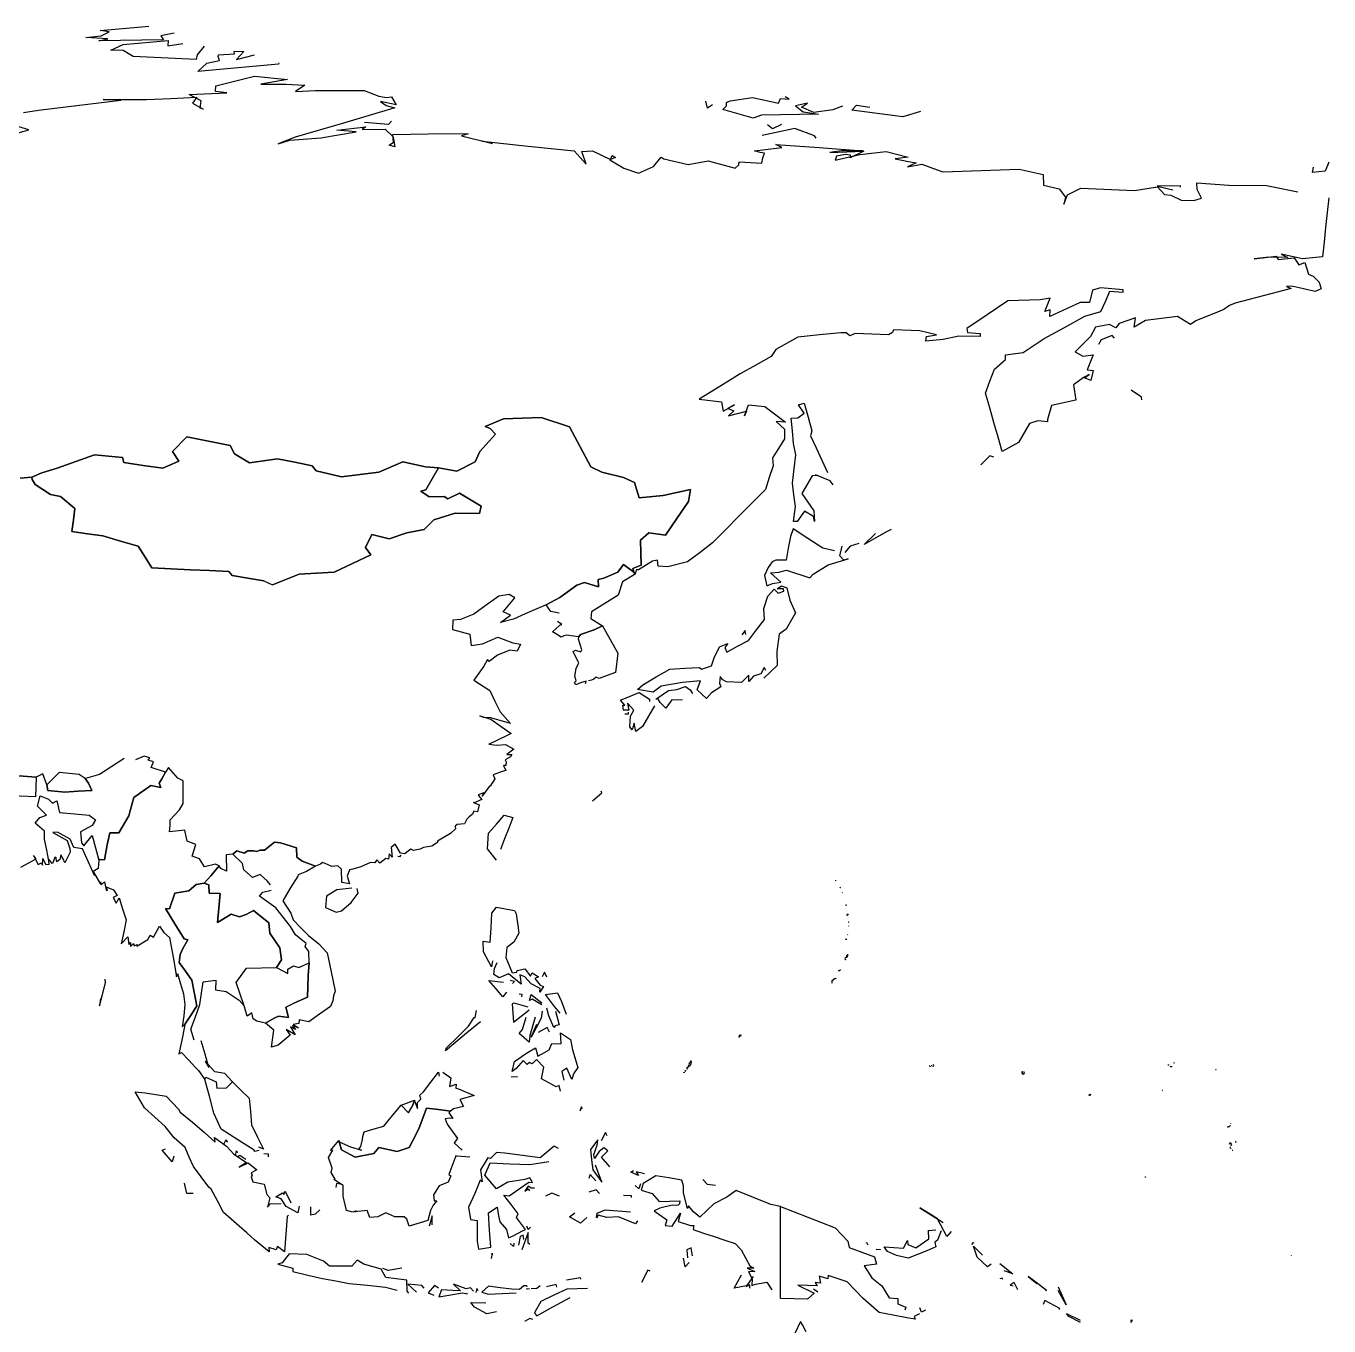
# Model space of a CAD drawing. Extents: x -180 to 180, y -90 to 84.
# Drawn here: x 87.4 to 179.9, y -11.1 to 81.2 of the extents above; entities that cross this region are included whole.
import ezdxf

# ---------------------------------------------------------------- set-up
doc = ezdxf.new("R2010")
doc.units = 0
doc.layers.add('Egypt', color=7, linetype='CONTINUOUS')

msp = doc.modelspace()

# ---------------------------------------------------------------- linework, layer by layer
at = {"layer": 'Egypt', "color": 7}
for points in [[(97.966667, 80.699997), (97.01667, 80.51667), (97.199997, 80.233337), (92.616669, 80.150002), (93.250008, 80.300003), (91.683327, 80.383339), (92.78334, 80.51667), (93.333344, 80.800003), (92.699997, 80.883339), (96.150002, 81.199997)], [(100.083298, 79.76667), (99.600014, 79.166672), (99.51667, 78.833344), (95.050003, 79.03334), (94.333344, 79.466667), (93.449997, 79.500008), (94.333344, 79.883339), (97.53334, 80.166672), (97.51667, 79.800003), (98.583344, 79.966667)], [(105.400002, 78.583344), (105.366699, 78.500008), (99.650002, 77.966667), (100.266701, 78.566673), (101.166702, 78.750008), (101.083298, 79.03334), (101.116699, 79.166672), (102.25, 79.233337), (102.216698, 79.416672), (102.900002, 79.383339), (102.383301, 78.816673), (103.650002, 79.166672)], [(87.250008, 75.066673), (88.316673, 75.233337), (91.241669, 75.591667), (94.166672, 75.949997), (92.916672, 75.983337), (96.000008, 75.983337), (97.716667, 76.050003), (99.566673, 76.150002), (99.26667, 75.716667), (100.016701, 75.300003), (99.800003, 75.366669), (99.883339, 75.900002), (99.03334, 76.350014), (101.699997, 76.449997), (100.883301, 76.550003), (100.916702, 76.966667), (103.650002, 77.633339), (106, 77.416672), (104.116699, 77.083344), (105.883301, 77.083344), (107.233299, 77.000008), (106.583298, 76.550003), (108, 76.633339), (111.449997, 76.616669), (112.5, 76.233337), (113.033302, 76.116669), (113.400002, 76.183327), (113.716698, 75.600014), (112.599998, 75.833344), (113.016701, 75.550003), (113.633301, 75.383339), (109.983299, 74.300003), (106.550003, 73.316673), (105.349998, 72.833344), (106.166702, 73.100014), (108.383301, 73.26667), (110.883301, 73.683327), (109.516701, 73.816673), (111.566704, 74.03334), (111.300003, 73.866669), (112.933296, 73.883339), (113.5, 73.333344), (113.616699, 72.616669), (113.216698, 72.733337), (113.533302, 72.966667), (113.483299, 73.500008), (117.25, 73.583344), (118.833298, 73.550003), (118.349998, 73.416672), (120.550003, 72.866669), (119.816704, 73.01667), (123.091698, 72.683327), (126.366699, 72.350014), (127.216698, 71.400002), (126.900002, 72.28334), (127.666702, 72.350014), (128.949997, 71.733337), (129.066696, 72.01667), (129.300003, 71.866669), (128.899994, 71.699997), (129.883301, 71.100014), (130.916702, 70.75), (132, 71.233337), (132.533295, 71.883339), (132.716705, 71.76667), (134.449997, 71.366669), (135.866699, 71.633339), (137.800003, 71.116669), (138.050003, 71.350014), (138.066696, 71.566673), (139.683304, 71.466667), (139.75, 71.850014), (139.866699, 72.166672), (139.566696, 72.233337), (139.166702, 72.333344), (141.100006, 72.583344), (140.666702, 72.800003), (143.758301, 72.574997), (146.850006, 72.350014), (145.350006, 72.333344), (144.516693, 72.216667), (146.933304, 72.316673), (145.949997, 71.850014), (145.983307, 72.03334), (145.616699, 72.083344), (144.983307, 71.966667), (144.883301, 71.666672), (146.633301, 72.083344), (148.5, 72.300003), (150.066696, 71.883339), (149.149994, 71.76667), (150.100006, 71.583344), (150.649994, 71.5), (150.016693, 71.216667), (151.033295, 71.400002), (152.133301, 70.983337), (152.533295, 70.850014), (155.25, 70.949997), (157.966705, 71.050003), (159.666702, 70.666672), (159.683304, 69.900002), (160.800003, 69.650002), (161.25, 69.050003), (161.133301, 68.550003), (161.383301, 69.216667), (162.333298, 69.699997), (166.133301, 69.51667), (167.783295, 69.78334), (168.283295, 69.233337), (168.733307, 69.199997), (169.449997, 68.833344), (170.350006, 68.816673), (170.899994, 68.983337), (170.583298, 69.600014), (170.566696, 70.066673), (172.833298, 69.900002), (175.516693, 69.883339), (177.733307, 69.441673)], [(136.183304, 75.616669), (135.816696, 75.366669), (135.699997, 75.866669)], [(145.399994, 75.51667), (144.733307, 75.250008), (143.366699, 75.066673), (142.5, 75.449997), (142.933304, 75.716667), (142.066696, 75.53334), (142.616699, 75.100014), (143.699997, 74.933327), (142.350006, 74.916672), (139.649994, 74.883339), (139.066696, 74.650002), (136.916702, 75.26667), (137.183304, 75.53334), (137.183304, 75.78334), (137.433304, 75.883339), (139.016693, 76.116669), (140.866699, 75.733337), (141, 76.050003), (141.616699, 76.000008), (141.350006, 76.183327)], [(150.949997, 75.133339), (149.699997, 74.76667), (146.083298, 75.216667), (146.416702, 75.583344), (147.350006, 75.433327)], [(85.883339, 73.333344), (87.633339, 73.833344), (86.933327, 74.03334)], [(113.400002, 74.449997), (113.166702, 74.216667), (111.483299, 74.350014)], [(141.083298, 74.216667), (140.449997, 73.900002), (140.083298, 74.183327)], [(143.550003, 73.233337), (143.433304, 73.400002), (142.033295, 73.916672), (139.699997, 73.433327)], [(179.933304, 71.53334), (179.683304, 70.900002), (178.783295, 70.800003), (178.850006, 71.183327)], [(169.416702, 69.76667), (169.399994, 69.866669), (167.75, 69.833344), (168.866699, 69.566673)], [(179.949997, 69), (179.833298, 67.95417), (179.716705, 66.908333), (179.600006, 65.862503), (179.483307, 64.816673), (178.083298, 64.683327), (176.566696, 65), (177.033295, 64.76667), (175.716705, 64.78334), (174.649994, 64.666672), (176.199997, 64.866669), (176.333298, 64.616669), (177.483307, 64.75), (177.816696, 64.25), (178.233307, 64.416672), (178.5, 63.58334), (178.833298, 63.433338), (179.25, 63.01667), (179.399994, 62.53334), (178.966705, 62.349998), (177.316696, 62.733341), (176.933304, 62.700001), (177.266693, 62.566669), (175.274994, 62.041672), (173.283295, 61.51667), (172.899994, 61.366669), (172.483307, 61.08334), (172.199997, 60.966671), (170.5, 60.26667), (170.116699, 60.01667), (169.199997, 60.58334), (166.933304, 60.28334), (166.116699, 59.816669), (166.216705, 60.483341), (165.066696, 60.08334), (164.816696, 59.78334), (164.366699, 60.01667), (163.366699, 59.816669), (163.016693, 59.16666), (161.933304, 58.066669), (162.483307, 57.76667), (163.199997, 57.849998), (162.783295, 56.78334), (163.216705, 56.733341), (163.050003, 56.03334), (162.600006, 56.233341), (162.933304, 56.450001), (162.566696, 56.26667), (161.816696, 55.716671), (161.983307, 54.650002), (160.25, 54.25), (159.966705, 53.26667), (159.966705, 53.099998), (159.283295, 53.16666), (158.683304, 52.983341), (157.916702, 51.633339), (156.75, 50.983341), (156.454193, 52.02084), (156.158295, 53.058331), (155.862503, 54.09584), (155.566696, 55.133339), (155.883301, 55.991669), (156.199997, 56.849998), (156.983307, 57.53334), (156.983307, 57.849998), (158.233307, 58.03334), (159.733307, 59.01667), (161.175003, 59.808331), (162.616699, 60.599998), (163.75, 60.933338), (164.074997, 61.650002), (164.399994, 62.366669), (165.333298, 62.316669), (165.350006, 62.483341), (163.733307, 62.616669), (163.166702, 62.450001), (162.949997, 61.58334), (162.283295, 61.58334), (160.133301, 60.58334), (160.166702, 61.049999), (159.783295, 60.933338), (160.149994, 61.883339), (159.449997, 61.76667), (157.149994, 61.700001), (155.691696, 60.70834), (154.233307, 59.716671), (154.283295, 59.450001), (155.183304, 59.366669), (155.183304, 59.16666), (153.666702, 59.183338), (152.550003, 58.950001), (151.316696, 58.83334), (151.366699, 59.150002), (152.083298, 59.28334), (150.899994, 59.566669), (149.033295, 59.633339), (148.966705, 59.450001), (148.683304, 59.26667), (146.316696, 59.383339), (145.933304, 59.216671), (145.666702, 59.41666), (145.283295, 59.41666), (143.766693, 59.26667), (142.25, 59.116669), (140.683304, 58.233341), (140.350006, 57.75), (139.25, 57.125), (138.149994, 56.5), (136.691696, 55.599998), (135.233307, 54.700001), (136.816696, 54.51667), (136.949997, 53.849998), (137.733307, 54.316669), (137.300003, 54.049999), (137.699997, 53.883339), (137.316696, 53.53334), (138.583298, 53.866669), (138.449997, 53.51667), (138.733307, 54.316669), (139.899994, 54.183331), (141.366699, 53.08334), (140.699997, 53.116669), (141.283295, 52.58334), (141.283295, 51.883339), (140.858307, 51.20834), (140.433304, 50.53334), (140.483307, 49.983341), (140.208298, 49.14167), (139.933304, 48.299999), (138.995804, 47.354172), (138.058304, 46.40834), (137.120804, 45.462502), (136.183304, 44.51667), (135.300003, 43.83334), (134.416702, 43.150002), (133, 42.799999), (132.316696, 42.849998), (132.283295, 43.28334), (131.916702, 43.200001), (130.933304, 42.599998), (130.766693, 42.599998), (130.699997, 42.28334), (130.600006, 42.41666), (130.533295, 42.683331), (131.116699, 42.91666), (131.091705, 43.808331), (131.066696, 44.700001), (131.666702, 45.216671), (132.833298, 45.049999), (133.658295, 46.241669), (134.483307, 47.433331), (134.616699, 48.299999), (132.666702, 47.866669), (130.983307, 47.700001), (130.633301, 48.799999), (129.850006, 49.150002), (128.333298, 49.53334), (127.533302, 49.91666), (127.158302, 50.620831), (126.783302, 51.325001), (126.408302, 52.029171), (126.033302, 52.733341), (124.016701, 53.400002), (122.675003, 53.35833), (121.333298, 53.316669), (120.033302, 52.76667), (120.383301, 52.616669), (120.766701, 52.233341), (119.666702, 51), (119.333298, 50.26667), (118.033302, 49.599998), (116.716698, 49.83334), (115.800003, 49.900002), (114.183296, 50.25), (112.483299, 49.53334), (111.166702, 49.35833), (109.849998, 49.183331), (108.033302, 49.616669), (107.75, 49.983341), (106.516701, 50.224998), (105.283302, 50.466671), (103.316704, 50.200001), (102.233299, 50.83334), (101.933296, 51.41666), (100.400002, 51.724998), (98.866669, 52.03334), (97.833344, 51), (98.28334, 50.299999), (97.150002, 49.799999), (95.76667, 50.008339), (94.383339, 50.216671), (94.28334, 50.566669), (92.300003, 50.75), (90.974998, 50.275002), (89.650002, 49.799999), (88.566673, 49.483341), (87.850014, 49.16666), (87.03334, 49.099998)], [(164.716705, 59.03334), (164.566696, 59.233341), (163.766693, 58.91666), (163.583298, 58.58334)], [(166.666702, 54.66666), (166.649994, 54.849998), (165.916702, 55.349998)], [(144.75, 48.633339), (144.533295, 48.91666), (143.5, 49.33334), (143.666702, 49.299999), (143.266693, 49.26667), (142.533295, 48), (143.366699, 46.78334), (143.433304, 46.01667), (143.350006, 46.383339), (142.716705, 46.75), (142.199997, 46.03334), (141.933304, 46.03334), (142.066696, 47.08334), (141.958298, 47.916672), (141.850006, 48.75), (141.975006, 49.758339), (142.100006, 50.76667), (141.933304, 51.566669), (141.850006, 52.466671), (141.766693, 53.366669), (142.25, 53.383339), (142.683304, 53.716671), (142.283295, 54.299999), (142.699997, 54.41666), (142.966705, 53.433331), (143.233307, 52.450001), (143.149994, 52.116669), (143.550003, 51.245831), (143.949997, 50.375), (144.350006, 49.504169)], [(87.03334, 49.099998), (87.850014, 49.16666), (87.866669, 49.01667), (88.083344, 48.650002), (89.166672, 47.933331), (89.883339, 47.799999), (90.900002, 46.950001), (90.800003, 46.133339), (90.699997, 45.316669), (91.800003, 45.15834), (92.900002, 45), (94.150002, 44.633339), (95.400002, 44.26667), (95.89167, 43.5), (96.383339, 42.733341), (97.745827, 42.666672), (99.108337, 42.599998), (100.470802, 42.53334), (101.833298, 42.466671), (102.066704, 42.200001), (103.191704, 42.008339), (104.316704, 41.816669), (104.933296, 41.53334), (105.883301, 41.90834), (106.833298, 42.28334), (108.074997, 42.35833), (109.316704, 42.433331), (110.616699, 43.049999), (111.916702, 43.66666), (111.550003, 44.183331), (112, 45.099998), (113.233299, 44.78334), (114.466698, 45.216671), (115.699997, 45.450001), (116.400002, 46.133339), (117.900002, 46.616669), (119.633301, 46.58334), (119.766701, 47.116669), (118.216698, 48.03334), (117.383301, 47.633339), (117.133301, 47.799999), (116.066704, 47.78334), (115.483299, 48.183331), (115.833298, 48.26667), (116.275002, 49.049999), (116.716698, 49.83334), (118.033302, 49.599998), (119.333298, 50.26667), (119.666702, 51), (120.766701, 52.233341), (120.383301, 52.616669), (120.033302, 52.76667), (121.333298, 53.316669), (122.675003, 53.35833), (124.016701, 53.400002), (126.033302, 52.733341), (126.408302, 52.029171), (126.783302, 51.325001), (127.158302, 50.620831), (127.533302, 49.91666), (128.333298, 49.53334), (129.850006, 49.150002), (130.633301, 48.799999), (130.983307, 47.700001), (132.666702, 47.866669), (134.616699, 48.299999), (134.483307, 47.433331), (133.658295, 46.241669), (132.833298, 45.049999), (131.666702, 45.216671), (131.066696, 44.700001), (131.091705, 43.808331), (131.116699, 42.91666), (130.533295, 42.683331), (130.600006, 42.41666), (129.850006, 42.966671), (129.449997, 42.433331), (128.466705, 42), (128.066696, 41.91666), (128.083298, 41.383339), (127.083298, 41.683331), (126.550003, 41.5), (125.333298, 40.633339), (124.366699, 40.099998), (123.699997, 39.83334), (122.875, 39.466671), (122.050003, 39.099998), (121.116699, 38.849998), (121.849998, 39.383339), (121.316704, 39.599998), (122.150002, 40.599998), (121.75, 40.849998), (121, 40.73333), (120.116699, 40.091671), (119.233299, 39.450001), (118.300003, 39.066669), (117.733299, 39.01667), (117.716698, 38.349998), (118.949997, 38.03334), (119.050003, 37.216671), (119.849998, 37.33334), (120.933296, 37.816669), (122, 37.41666), (122.550003, 37.316669), (122.316704, 36.816669), (121.783302, 36.883339), (120.916702, 36.53334), (120.316704, 36.08334), (120.216698, 36.216671), (119.949997, 35.75), (119.233299, 34.76667), (120.366699, 34.03334), (120.733299, 33.26667), (121.099998, 32.5), (121.833298, 31.683331), (120.433296, 32.08334), (119.916702, 32.116669), (119.650002, 32.216671), (120.449997, 31.983339), (121.166702, 31.475), (121.883301, 30.966669), (120.683296, 30.383329), (120.300003, 30.216669), (120.833298, 30.133329), (121.483299, 30.183331), (122.066704, 29.85), (121.566704, 29.483339), (121.933296, 29.483339), (121.833298, 29.316669), (121.466698, 29.1), (121.533302, 28.950001), (121.5, 28.700001), (121.333298, 28.700001), (121.516701, 28.33333), (121.25, 28.283331), (120.599998, 28.033331), (120.733299, 27.75), (120.383301, 27.233339), (120.349998, 27.233339), (119.833298, 26.533331), (119.933296, 26.75), (119.550003, 26.616671), (119.633301, 26.466669), (119.800003, 26.283331), (119.266701, 26.049999), (119.199997, 26.08333), (119.616699, 25.9), (119.5, 25.41667), (119.233299, 25.466669), (119.150002, 25.233339), (118.883301, 25.033331), (118.733299, 24.9), (118.583298, 24.566669), (118.050003, 24.5), (117.900002, 24.383329), (117.933296, 24.200001), (117.583298, 23.883329), (116.650002, 23.33333), (116.666702, 23.233339), (116.25, 22.966669), (115.666702, 22.883329), (115.566704, 22.83333), (115.416702, 22.75), (114.949997, 22.66667), (114.75, 22.75), (114.466698, 22.549999), (114.333298, 22.433331), (114.016701, 22.466669), (113.650002, 23.116671), (113.366699, 22.883329), (113.433296, 22.183331), (113.233299, 22.41667), (113.183296, 22.049999), (112.983299, 22.1), (112.566704, 21.76667), (112.349998, 22), (112.199997, 21.799999), (111.900002, 21.816669), (111.216698, 21.51667), (110.633301, 21.35), (110.416702, 21.299999), (110.25, 20.83333), (110.400002, 20.299999), (109.866699, 20.4), (109.833298, 21.35), (109.583298, 21.58333), (109.150002, 21.533331), (108.833298, 21.66667), (108.483299, 21.816669), (108.349998, 21.683331), (107.983299, 21.549999), (107.050003, 21.9), (106.666702, 22.200001), (106.650002, 22.85), (105.5, 23.200001), (105.083298, 23.25), (104.366699, 22.683331), (104.033302, 22.683331), (103.833298, 22.6), (103.583298, 22.65), (103.183296, 22.633329), (102.933296, 22.48333), (102.416702, 22.633329), (102.133301, 22.4), (101.650002, 22.366671), (101.666702, 21.200001), (101.266701, 21.383329), (101.150002, 21.566669), (100.883301, 21.683331), (100.116699, 21.5), (99.750008, 22.066669), (99.233337, 22.26667), (99.500008, 23.08333), (98.883339, 23.33333), (98.750008, 24), (98.716667, 24.116671), (97.616669, 24), (97.666672, 24.433331), (97.683342, 24.83333), (98.333344, 25.549999), (98.600014, 26), (98.600014, 26.799999), (98.600014, 27.6), (98.216667, 27.799999), (97.566673, 28.549999), (97.350014, 28.216669), (96.333344, 28.549999), (96.483337, 28.966669), (96.116669, 29.08333), (96.233337, 29.25), (95.833344, 29.366671), (95.216667, 29.1)], [(104.316704, 41.816669), (103.191704, 42.008339), (102.066704, 42.200001), (101.833298, 42.466671), (100.470802, 42.53334), (99.108337, 42.599998), (97.745827, 42.666672), (96.383339, 42.733341), (95.89167, 43.5), (95.400002, 44.26667), (94.150002, 44.633339), (92.900002, 45), (91.800003, 45.15834), (90.699997, 45.316669), (90.800003, 46.133339), (90.900002, 46.950001), (89.883339, 47.799999), (89.166672, 47.933331), (88.083344, 48.650002), (87.866669, 49.01667), (87.850014, 49.16666), (88.566673, 49.483341), (89.650002, 49.799999), (90.974998, 50.275002), (92.300003, 50.75), (94.28334, 50.566669), (94.383339, 50.216671), (95.76667, 50.008339), (97.150002, 49.799999), (98.28334, 50.299999), (97.833344, 51), (98.866669, 52.03334), (100.400002, 51.724998), (101.933296, 51.41666), (102.233299, 50.83334), (103.316704, 50.200001), (105.283302, 50.466671), (106.516701, 50.224998), (107.75, 49.983341), (108.033302, 49.616669), (109.849998, 49.183331), (111.166702, 49.35833), (112.483299, 49.53334), (114.183296, 50.25), (115.800003, 49.900002), (116.716698, 49.83334), (116.275002, 49.049999), (115.833298, 48.26667), (115.483299, 48.183331), (116.066704, 47.78334), (117.133301, 47.799999), (117.383301, 47.633339), (118.216698, 48.03334), (119.766701, 47.116669), (119.633301, 46.58334), (117.900002, 46.616669), (116.400002, 46.133339), (115.699997, 45.450001), (114.466698, 45.216671), (113.233299, 44.78334), (112, 45.099998), (111.550003, 44.183331), (111.916702, 43.66666), (110.616699, 43.049999), (109.316704, 42.433331), (108.074997, 42.35833), (106.833298, 42.28334), (105.883301, 41.90834), (104.933296, 41.53334)], [(156.166702, 50.599998), (155.883301, 50.683331), (155.233307, 50.049999)], [(144.833298, 43.950001), (144.016693, 44.133339), (142.958298, 44.816669), (141.899994, 45.5), (141.716705, 44.966671), (141.558304, 44.125), (141.399994, 43.28334), (140.666702, 43.26667), (140.416702, 43.150002), (140.133301, 42.75), (139.883301, 42.183331), (140.033295, 41.450001), (140.433304, 41.633339), (141.033295, 41.716671), (140.300003, 42.383339), (140.883301, 42.433331), (141.433304, 42.566669), (143.100006, 42.03334), (143.333298, 42.28334), (144.383301, 42.950001), (145.816696, 43.366669), (145.5, 43.26667), (145.216705, 43.58334), (145.383301, 44.26667)], [(148.866699, 45.466671), (148.583298, 45.316669), (147.766693, 44.85833), (146.949997, 44.400002), (147.75, 45.183331)], [(146.566696, 44.450001), (145.966705, 44.28334), (145.583298, 43.816669)], [(125.283302, 39.51667), (124.699997, 39.633339), (124.366699, 40.099998), (125.333298, 40.633339), (126.550003, 41.5), (127.083298, 41.683331), (128.083298, 41.383339), (128.066696, 41.91666), (128.466705, 42), (129.449997, 42.433331), (129.850006, 42.966671), (130.600006, 42.41666), (130.699997, 42.28334), (129.783295, 41.75), (129.483307, 40.78334), (128.533295, 40.191669), (127.583298, 39.599998), (127.533302, 39.133339), (128.366699, 38.616669), (127.783302, 38.33334), (126.800003, 38), (126.699997, 37.83334), (125.800003, 37.950001), (125.633301, 37.91666), (125.433296, 37.816669), (125.099998, 38.03334), (124.816704, 38.183331), (125.333298, 38.66666), (125.483299, 38.716671), (125.183296, 38.933331)], [(139.966705, 35.433331), (139.850006, 35.650002), (139.616699, 35.216671), (139.083298, 35.049999), (138.766693, 34.66666), (138.75, 35.116669), (138.233307, 34.58334), (137.183304, 34.650002), (136.916702, 34.78334), (136.716705, 35.01667), (136.666702, 34.549999), (136.766693, 34.28334), (136.100006, 33.866669), (135.766693, 33.450001), (135.100006, 34.066669), (135.333298, 34.716671), (134.050003, 34.58334), (132.533295, 34.33334), (131.966705, 33.91666), (130.866699, 34.099998), (131.233307, 34.433331), (132.191696, 34.991669), (133.149994, 35.549999), (134.208298, 35.599998), (135.266693, 35.650002), (135.399994, 35.549999), (136.100006, 35.78334), (136.300003, 36.33334), (136.683304, 37.133339), (137.266693, 37.349998), (137.050003, 37.08334), (137.199997, 36.75), (137.966705, 37.166672), (138.733307, 37.58334), (139.308304, 38.325001), (139.883301, 39.066669), (139.833298, 39.849998), (140.100006, 40.73333), (140.566696, 41.216671), (140.850006, 40.933331), (141.25, 41.08334), (141.233307, 41.23333), (140.783295, 41.23333), (141.083298, 41.466671), (141.449997, 41.316669), (141.683304, 40.433331), (142.066696, 39.549999), (141.416702, 38.383339), (140.916702, 38.03334), (140.75, 36.78334), (140.783295, 35.799999), (139.833298, 34.900002)], [(127.166702, 34.51667), (127.199997, 34.683331), (126.800003, 34.566669), (126.483299, 34.433331), (126.383301, 34.599998), (126.5, 34.716671), (126.483299, 34.816669), (126.400002, 35.03334), (126.5, 35.58334), (126.650002, 35.900002), (126.683296, 36), (126.349998, 36.616669), (126.283302, 36.799999), (126.449997, 36.900002), (126.833298, 36.76667), (126.900002, 36.91666), (126.666702, 37.66666), (126.699997, 37.83334), (126.800003, 38), (127.783302, 38.33334), (128.366699, 38.616669), (128.916702, 37.650002), (129.466705, 36.683331), (129.283295, 35.299999), (128.699997, 35.099998), (128.133301, 34.883339), (127.916702, 34.966671), (127.75, 34.83334), (127.583298, 34.75), (127.383301, 34.700001)], [(138.548004, 37.99305), (138.511093, 38.281109), (138.273895, 37.988331)], [(134.050003, 33.349998), (133.283295, 33.366669), (132.866699, 32.76667), (132.466705, 33.16666), (132.300003, 33.450001), (132.149994, 33.41666), (133.050003, 34.01667), (133.649994, 34.099998), (134.266693, 34.316669), (134.600006, 34.066669), (134.75, 33.816669)], [(132.066696, 32.933331), (131.633301, 32.200001), (131.199997, 31.466669), (130.733307, 31.116671), (130.616699, 31.700001), (130.483307, 31.233339), (130.300003, 31.450001), (130.366699, 32.200001), (130.600006, 32.633339), (130.149994, 33.116669), (130.233307, 32.616669), (129.850006, 32.616669), (129.816696, 32.98333), (129.949997, 32.98333), (129.649994, 33.349998), (130.983307, 33.883339), (131.449997, 33.58334), (131.699997, 33.41666), (131.699997, 33.25)], [(130.199997, 32.48333), (130.199997, 32.33334), (129.966705, 32.349998)], [(84.650002, 27.299999), (83.400002, 27.483339), (82.449997, 27.66667), (81.316673, 28.216669), (80.183327, 28.76667), (80.26667, 29.383329), (81.03334, 30.200001), (81.083344, 30.116671), (81.616669, 30.450001), (82.333344, 30.033331), (83.449997, 29.16667), (83.883339, 29.299999), (84.150002, 28.983339), (85.000008, 28.633329), (85.100014, 28.433331), (86.066673, 28.066669), (86.933327, 27.966669), (88.150002, 27.866671), (88.116669, 26.483339), (87.000008, 26.533331), (85.733337, 26.66667), (85.03334, 26.85)], [(94.400002, 29.200001), (93.533333, 28.633329), (92.666672, 28.066669), (91.666672, 27.76667), (91.650002, 27.76667), (91.216667, 28.066669), (89.800003, 28.200001), (88.916672, 27.316669), (88.633339, 28.116671), (88.150002, 27.866671), (86.933327, 27.966669)], [(94.400002, 29.200001), (93.533333, 28.633329), (92.666672, 28.066669), (91.666672, 27.76667), (91.650002, 27.76667), (91.866669, 27.450001), (92.116669, 26.933331), (91.150002, 26.875), (90.183327, 26.816669), (88.983337, 26.91667), (88.916672, 27.316669), (88.633339, 28.116671), (88.150002, 27.866671), (88.116669, 26.483339), (87.000008, 26.533331)], [(87.066673, 21.48333), (88.166672, 22.08333), (87.966667, 22.299999), (88.300003, 21.66667), (88.53334, 21.783331), (88.600014, 21.616671), (88.633339, 22.1), (88.833344, 21.683331), (89.083344, 21.66667), (89.066673, 21.933331), (88.90834, 22.700001), (88.750008, 23.466669), (88.750008, 24.033331), (88.100014, 24.6), (88.416672, 25), (88.883339, 25.183331), (88.250008, 25.816669), (88.433327, 26.549999), (89.03334, 26.299999), (89.316673, 26.01667), (89.616669, 26.183331), (89.816673, 25.366671), (90.875, 25.275), (91.933327, 25.183331), (92.383339, 24.85), (92.133339, 24.433331), (91.316673, 24), (91.383339, 23.200001), (91.550003, 23), (92.133339, 23.733339), (92.366669, 22.85833), (92.600014, 21.98333), (92.650002, 22.01667), (93.000008, 22), (93.199997, 23.066669), (93.383339, 23.91667), (94.03334, 23.91667), (94.733337, 25.133329), (94.850014, 25.566669), (95.100014, 26.41667), (96.300003, 27.283331), (97.01667, 27.133329), (96.900002, 27.450001), (97.083344, 27.75), (97.350014, 28.216669), (96.333344, 28.549999), (96.483337, 28.966669), (96.116669, 29.08333), (96.233337, 29.25), (95.833344, 29.366671), (95.216667, 29.1)], [(91.216667, 28.066669), (89.800003, 28.200001), (88.916672, 27.316669), (88.983337, 26.91667), (90.183327, 26.816669), (91.150002, 26.875), (92.116669, 26.933331), (91.866669, 27.450001), (91.650002, 27.76667)], [(98.716667, 24.116671), (97.616669, 24), (97.666672, 24.433331), (97.683342, 24.83333), (98.333344, 25.549999), (98.600014, 26), (98.600014, 26.799999), (98.600014, 27.6), (98.216667, 27.799999), (97.566673, 28.549999), (97.350014, 28.216669), (97.083344, 27.75), (96.900002, 27.450001), (97.01667, 27.133329), (96.300003, 27.283331), (95.100014, 26.41667), (94.850014, 25.566669), (94.733337, 25.133329), (94.03334, 23.91667), (93.383339, 23.91667), (93.199997, 23.066669), (93.000008, 22), (92.650002, 22.01667), (92.600014, 21.98333), (92.550003, 21.383329), (92.199997, 21.183331), (92.716667, 20.283331), (92.733337, 20.433331), (92.76667, 20.216669), (93.01667, 20.450001), (93.133339, 19.85), (93.216667, 19.83333), (93.133339, 20.08333), (93.650002, 19.866659), (93.916672, 19.466669), (93.616669, 19.33333), (93.833344, 18.933331), (94.050003, 19.299999), (94.300003, 18.51667), (94.550003, 17.73333), (94.375008, 16.883329), (94.199997, 16.033331), (94.666672, 16.533331), (94.733337, 16), (94.850014, 16.133329), (94.850014, 15.85), (95.066673, 16.049999), (95.116669, 15.9), (95.333344, 15.98333), (95.316673, 15.86667), (96.083344, 16.35), (96.250008, 16.65), (96.500008, 16.5), (96.916672, 17.299999), (97.233337, 16.83333), (97.633339, 16.48333), (97.875, 15.08333), (98.116669, 13.68333), (98.183342, 13.93333), (98.400002, 13.20833), (98.616669, 12.48333), (98.716667, 11.73333), (98.633339, 10.91667), (98.51667, 10.15), (98.750008, 10.35), (99.15834, 10.99167), (99.566673, 11.63333), (99.383339, 12.6), (99.216667, 13.46667), (98.76667, 14.09167), (98.316673, 14.71667), (98.383339, 15.28333), (98.566673, 15.71667), (98.916672, 16.316669), (98.666672, 16.383329), (98.008339, 17.466669), (97.350014, 18.549999), (97.616669, 18.533331), (98.000008, 19.633329), (99.000008, 19.799999), (99.51667, 20.25), (100.083298, 20.35), (100.550003, 20.866671), (101.150002, 21.566669), (100.883301, 21.683331), (100.116699, 21.5), (99.750008, 22.066669), (99.233337, 22.26667), (99.500008, 23.08333), (98.883339, 23.33333), (98.750008, 24)], [(127.666702, 26.200001), (128.333298, 26.76667), (128.283295, 26.866671)], [(89.600014, 22.1), (89.483337, 22.183331), (89.366669, 21.83333), (89.300003, 21.75), (89.083344, 22.01667), (89.066673, 21.933331), (88.90834, 22.700001), (88.750008, 23.466669), (88.750008, 24.033331), (88.100014, 24.6), (88.416672, 25), (88.883339, 25.183331), (88.250008, 25.816669), (88.433327, 26.549999), (89.03334, 26.299999), (89.316673, 26.01667), (89.616669, 26.183331), (89.816673, 25.366671), (90.875, 25.275), (91.933327, 25.183331), (92.383339, 24.85), (92.133339, 24.433331), (91.316673, 24), (91.383339, 23.200001), (91.550003, 23), (92.133339, 23.733339), (92.366669, 22.85833), (92.600014, 21.98333), (92.550003, 21.383329), (92.199997, 21.183331), (92.300003, 20.883329), (91.875008, 21.83333), (91.449997, 22.783331), (90.833344, 22.883329), (90.566673, 23.466669), (89.683327, 23.966669), (89.350014, 23.950001), (90.350014, 23.383329), (90.550003, 22.816669), (90.566673, 22.549999), (90.199997, 21.799999), (90.083344, 22.066669), (89.916672, 22.366671), (89.850014, 22.033331), (89.616669, 21.85), (89.550003, 22.200001)], [(120.833298, 21.98333), (120.199997, 22.783331), (120.283302, 23.9), (120.841698, 24.54167), (121.400002, 25.183331), (122, 25), (121.708298, 24.245831), (121.416702, 23.491671), (121.125, 22.737499)], [(104.800003, 20.23333), (104.550003, 20.51667), (104.066704, 20.950001), (103.516701, 20.75), (102.900002, 21.299999), (102.816704, 21.73333), (102.133301, 22.4), (102.416702, 22.633329), (102.933296, 22.48333), (103.183296, 22.633329), (103.583298, 22.65), (103.833298, 22.6), (104.033302, 22.683331), (104.366699, 22.683331), (105.083298, 23.25), (105.5, 23.200001), (106.650002, 22.85), (106.666702, 22.200001), (107.050003, 21.9), (107.983299, 21.549999), (107.349998, 21.183331), (106.766701, 20.933331), (106.75, 20.83333), (106.199997, 20), (105.666702, 19.08333), (106.25, 18.216669), (106.416702, 17.73333), (106.958298, 17.183331), (107.5, 16.633329), (108.233299, 16.033331), (108.816704, 15.4), (109.108299, 14.04167), (109.400002, 12.68333), (109.266701, 12.35), (109.233299, 11.98333), (109.050003, 11.58333), (108.283302, 11.04167), (107.516701, 10.5), (106.833298, 10.63333), (106.800003, 10.38333), (106.416702, 10.31667), (106.783302, 10.08333), (106.366699, 10.21667), (106.566704, 9.966666), (106.216698, 10.15), (106.550003, 9.583332), (105.916702, 9.966666), (106.183296, 9.55), (105.349998, 8.833332), (104.866699, 8.699999), (105.033302, 9.916665), (104.449997, 10.41667), (105.066704, 10.76667), (105.366699, 10.9), (106.083298, 10.8), (105.883301, 11.55), (106.449997, 11.81667), (107.433296, 12.25), (107.449997, 13.025), (107.466698, 13.8), (107.550003, 14.7), (107.516701, 15.5), (107.266701, 15.85), (107.333298, 16.066669), (106.566704, 16.683331), (106.216698, 17.26667), (105.699997, 17.933331), (105.183296, 18.6), (104.016701, 19.41667), (104.25, 19.700001), (104.849998, 19.85)], [(104.800003, 20.23333), (104.550003, 20.51667), (104.066704, 20.950001), (103.516701, 20.75), (102.900002, 21.299999), (102.816704, 21.73333), (102.133301, 22.4), (101.650002, 22.366671), (101.666702, 21.200001), (101.266701, 21.383329), (101.150002, 21.566669), (100.550003, 20.866671), (100.083298, 20.35), (100.416702, 20.23333), (100.449997, 19.633329), (101.216698, 19.6), (101.125, 18.575001), (101.033302, 17.549999), (102.016701, 18.15), (102.599998, 17.950001), (103.066704, 18.116659), (103.599998, 18.4), (104.683296, 17.533331), (104.75, 16.799999), (105.449997, 15.75), (105.583298, 14.9), (105.216698, 14.35), (106.016701, 13.93333), (106.033302, 14.23333), (106.433296, 14.48333), (106.800003, 14.35), (107.550003, 14.7), (107.516701, 15.5), (107.266701, 15.85), (107.333298, 16.066669), (106.566704, 16.683331), (106.216698, 17.26667), (105.699997, 17.933331), (105.183296, 18.6), (104.016701, 19.41667), (104.25, 19.700001), (104.849998, 19.85)], [(114.050301, 22.326111), (113.953598, 22.221661), (113.8283, 22.23667)], [(144.906097, 20.55055), (144.925293, 20.55444), (144.915802, 20.51722)], [(99.366669, 9.199999), (99.150002, 9.983333), (99.466667, 10.85833), (99.78334, 11.73333), (99.900002, 12.54167), (100.016701, 13.35), (100.916702, 13.46667), (100.900002, 12.76667), (101.650002, 12.65), (102.583298, 12.05), (102.916702, 11.63333), (102.633301, 12.45833), (102.349998, 13.28333), (103.099998, 14.3), (104.158302, 14.325), (105.216698, 14.35), (105.583298, 14.9), (105.449997, 15.75), (104.75, 16.799999), (104.683296, 17.533331), (103.599998, 18.4), (103.066704, 18.116659), (102.599998, 17.950001), (102.016701, 18.15), (101.033302, 17.549999), (101.125, 18.575001), (101.216698, 19.6), (100.449997, 19.633329), (100.416702, 20.23333), (100.083298, 20.35), (99.51667, 20.25), (99.000008, 19.799999), (98.000008, 19.633329), (97.616669, 18.533331), (97.350014, 18.549999), (98.008339, 17.466669), (98.666672, 16.383329), (98.916672, 16.316669), (98.566673, 15.71667), (98.383339, 15.28333), (98.316673, 14.71667), (98.76667, 14.09167), (99.216667, 13.46667), (99.383339, 12.6), (99.566673, 11.63333), (99.15834, 10.99167), (98.750008, 10.35), (98.699997, 10.16667), (98.491669, 9.191666), (98.28334, 8.216666), (98.466667, 8.333332), (98.966667, 7.799999), (99.466667, 7.266665), (99.683342, 7.033332), (100.133301, 6.416666), (100.199997, 6.566666), (100.949997, 6.233333), (100.983299, 5.783332), (101.666702, 5.816666), (102.099998, 6.233333), (101.566704, 6.833332), (100.849998, 6.95), (100.150002, 7.716667), (100.416702, 7.266665), (100.150002, 8.208333), (99.883339, 9.15)], [(110.566704, 20), (109.516701, 19.866659), (108.783302, 19.41667), (108.699997, 18.616659), (109.449997, 18.283331), (109.833298, 18.383329), (110.516701, 18.98333), (111.033302, 19.633329), (110.949997, 19.966669)], [(145.256699, 20.031389), (145.273605, 20.030279), (145.230301, 20.01778), (145.249207, 20.04528)], [(145.405807, 19.652781), (145.417206, 19.66111), (145.384995, 19.68639)], [(120.550003, 14.83333), (120.483299, 14.41667), (119.916702, 15.46667), (119.900002, 16.23333), (120.400002, 16.15), (120.458298, 17.183331), (120.516701, 18.216669), (120.833298, 18.65), (122.116699, 18.4), (122.25, 18.16667), (122.366699, 17.35), (122.433296, 16.799999), (122.083298, 16.15), (121.583298, 15.76667), (121.5, 15.06667), (121.949997, 13.98333), (122.283302, 14.03333), (122.300003, 14.13333), (122.866699, 14.26667), (123.266701, 13.75), (123.383301, 13.98333), (123.816704, 13.68333), (123.566704, 13.56667), (123.949997, 13.1), (124.183296, 13.01667), (123.916702, 12.61667), (123.949997, 12.86667), (123.316704, 13.2), (122.866699, 13.68333), (122.5, 13.83333), (122.599998, 13.16667), (121.699997, 13.91667), (121.033302, 13.63333), (120.650002, 13.85), (120.699997, 14.28333), (120.900002, 14.71667)], [(145.706406, 18.74111), (145.679199, 18.80722), (145.6633, 18.81028), (145.6539, 18.728609)], [(145.836105, 18.129999), (145.766907, 18.07333), (145.716705, 18.047779), (145.775803, 18.145559), (145.800293, 18.172779)], [(145.823105, 17.589161), (145.868301, 17.57361), (145.861893, 17.601669)], [(145.801102, 16.68417), (145.794205, 16.67778), (145.774994, 16.70528)], [(145.860794, 17.28722), (145.849701, 17.28722), (145.849701, 17.31333)], [(145.688004, 16.36944), (145.714706, 16.355829), (145.660599, 16.33667), (145.625504, 16.365)], [(145.641403, 15.07861), (145.590805, 15.03833), (145.583893, 14.98805), (145.6147, 14.91055), (145.652206, 14.94694)], [(145.813293, 15.26778), (145.767502, 15.25), (145.694702, 15.19583), (145.685806, 15.09861), (145.745605, 15.09667), (145.748901, 15.15417), (145.778305, 15.16805), (145.778305, 15.205)], [(105.883301, 11.55), (106.083298, 10.8), (105.366699, 10.9), (105.066704, 10.76667), (104.449997, 10.41667), (103.833298, 10.55), (103.566704, 10.71667), (103.483299, 11.13333), (103.133301, 10.9), (102.949997, 11.56667), (102.916702, 11.63333), (102.633301, 12.45833), (102.349998, 13.28333), (103.099998, 14.3), (104.158302, 14.325), (105.216698, 14.35), (106.016701, 13.93333), (106.033302, 14.23333), (106.433296, 14.48333), (106.800003, 14.35), (107.550003, 14.7), (107.466698, 13.8), (107.449997, 13.025), (107.433296, 12.25), (106.449997, 11.81667)], [(124.416702, 13.66667), (124.25, 14.03333), (124.083298, 13.7)], [(145.196106, 14.10861), (145.179398, 14.11917), (145.119995, 14.12916), (145.268097, 14.19833), (145.286407, 14.16694)], [(92.716667, 12.16667), (92.650002, 11.63333), (92.866669, 12.45), (93.083344, 13.26667), (93.066673, 13.53333)], [(121.550003, 12.61667), (121.283302, 12.28333), (120.791702, 12.85833), (120.300003, 13.43333), (121.333298, 13.31667)], [(121.971901, 13.21333), (122.123299, 13.36528), (121.808601, 13.43778)], [(144.683304, 13.25), (144.666702, 13.43333), (144.899994, 13.6), (144.949997, 13.58333)], [(122.458603, 12.48861), (122.644997, 12.47), (122.617203, 12.27083)], [(124.066704, 11.71667), (123.366699, 12.1), (123.183296, 12.01667), (123.316704, 12.43333), (124.066704, 11.85)], [(125.366699, 11.11667), (124.966698, 11.58333), (124.316704, 12.43333), (125.166702, 12.56667), (125.449997, 11.95), (125.783302, 11.05)], [(119.716698, 10.5), (118.716698, 9.699999), (117.966698, 9.066666), (117.216698, 8.433332), (117.300003, 8.65), (118.074997, 9.416666), (118.849998, 10.18333), (119.266701, 10.81667), (119.333298, 10.81667), (119.416702, 11.3)], [(123.099998, 11.53333), (122.099998, 11.81667), (121.949997, 11.76667), (122.050003, 10.48333), (123.133301, 11.31667), (123.166702, 11.38333)], [(124.083298, 11.25), (124.016701, 10.75), (123.666702, 10.08333), (123.316704, 9.416665), (123.699997, 10.33333)], [(125.033302, 11.25), (125.283302, 10.28333), (125, 10.21667), (124.916702, 10.1), (124.550003, 10.91667), (124.416702, 11.46667)], [(123.583298, 10.83333), (123.199997, 9.533333), (123.166702, 9.066667), (122.449997, 9.666665), (122.683296, 9.966666), (122.949997, 10.83333)], [(125.400002, 5.583332), (125.283302, 5.983333), (125.083298, 5.883333), (124.033302, 6.45), (124.216698, 7.283332), (123.683296, 7.816666), (123.383301, 7.516665), (123.183296, 7.616666), (123.016701, 7.466667), (122.733299, 7.75), (122.25, 7.183333), (121.949997, 6.966667), (122.116699, 7.683333), (122.966698, 8.266666), (123.616699, 8.65), (123.783302, 8.066667), (124.25, 8.316667), (124.583298, 8.516666), (124.783302, 8.966666), (125.199997, 8.933332), (125.433296, 8.966666), (125.400002, 9.716666), (126.099998, 9.25), (126.233299, 8.516666), (126.616699, 7.266665), (126.300003, 6.799999), (126.199997, 6.4), (125.849998, 7.216667), (125.483299, 6.983333), (125.633301, 6.349999)], [(124.616699, 9.766666), (124.433296, 10.1), (123.800003, 9.75)], [(138.159698, 9.505), (138.139206, 9.51861), (138.060303, 9.415276), (138.101395, 9.508333), (138.145294, 9.56722), (138.151398, 9.550276), (138.190598, 9.586109), (138.188599, 9.535555), (138.215302, 9.531387), (138.209198, 9.523887)], [(134.509995, 7.482776), (134.537506, 7.490833), (134.522507, 7.53861), (134.544205, 7.584721), (134.586105, 7.616666), (134.643097, 7.648609), (134.627197, 7.729442), (134.658905, 7.650554), (134.632797, 7.513333), (134.632797, 7.493055), (134.592194, 7.395832), (134.583298, 7.359721), (134.516907, 7.36722), (134.479202, 7.438609)], [(151.881104, 7.461943), (151.8564, 7.43611), (151.854996, 7.430553), (151.911697, 7.444999)], [(168.561096, 7.402499), (168.565308, 7.464444), (168.563293, 7.446665)], [(168.978104, 7.590832), (168.971405, 7.576666), (168.954407, 7.607222)], [(103.633301, 1.383332), (102.466698, 2.133332), (101.300003, 2.883332), (100.783302, 4.016665), (100.458298, 5.216665), (100.133301, 6.416666), (100.199997, 6.566666), (100.949997, 6.233333), (100.983299, 5.783332), (101.666702, 5.816666), (102.099998, 6.233333), (102.691704, 5.658333), (103.283302, 5.083332), (103.366699, 4.133333), (103.449997, 3.183333), (103.875, 2.316666), (104.300003, 1.449999), (103.966698, 1.6)], [(117.033302, 6.916666), (117.599998, 6.516665), (117.5, 5.9), (117.983299, 6.066666), (117.966698, 5.799999), (118.150002, 5.733333), (119.266701, 5.266665), (118.25, 4.983333), (118.5, 4.5), (117.800003, 4.333332), (117.583298, 4.166666), (116.724998, 4.266666), (115.866699, 4.366666), (115.608299, 3.666666), (115.349998, 2.966666), (115.116699, 2.466666), (114.650002, 1.583333), (113.800003, 1.3), (112.483299, 1.566665), (112.133301, 1.149999), (110.800003, 0.9), (109.849998, 1.416665), (109.650002, 2.066666), (109.666702, 1.983333), (110.466698, 1.616665), (111.25, 1.383332), (111.066704, 1.449999), (111.216698, 1.649999), (111.333298, 2.149999), (111.349998, 2.35), (111.449997, 2.683333), (112.150002, 2.891667), (112.849998, 3.1), (113.466698, 3.841666), (114.083298, 4.583332), (114.599998, 4.049999), (114.833298, 4.433333), (115.016701, 4.883333), (115.233299, 4.349999), (115.233299, 4.766665), (115.483299, 5.016665), (115.400002, 5.283332), (115.650002, 5.533332), (116.183296, 6.224999), (116.716698, 6.916666), (116.783302, 6.65)], [(122.333298, 6.616666), (122.300003, 6.583332), (121.883301, 6.566666)], [(134.176895, 6.919165), (134.160004, 6.884444), (134.134399, 6.92611)], [(134.273102, 7.031387), (134.273102, 7.070832), (134.235306, 6.981665)], [(134.394196, 7.234721), (134.354401, 7.271387), (134.353897, 7.225831), (134.3564, 7.221942), (134.446396, 7.249721), (134.456696, 7.30611), (134.439407, 7.304166)], [(134.373001, 7.187776), (134.368896, 7.184999), (134.3647, 7.151665), (134.396393, 7.154443)], [(134.503098, 7.315554), (134.524994, 7.327777), (134.453903, 7.360554), (134.461899, 7.334721)], [(151.645798, 7.363332), (151.628098, 7.326666), (151.623901, 7.329443), (151.577499, 7.348609), (151.613098, 7.374165), (151.594406, 7.381666), (151.622803, 7.385277)], [(151.7453, 7.383887), (151.739197, 7.384444), (151.713898, 7.37972)], [(151.863907, 7.335555), (151.853607, 7.326666), (151.849396, 7.368888)], [(158.178604, 6.966388), (158.181396, 6.955555), (158.1194, 6.917499), (158.1633, 6.848054), (158.170303, 6.815277), (158.236099, 6.786109), (158.300598, 6.79972), (158.308105, 6.846665), (158.314194, 6.865), (158.330597, 6.887499), (158.311401, 6.924165), (158.296402, 6.934444), (158.279205, 6.952777)], [(168.815796, 7.303054), (168.826706, 7.302776), (168.739395, 7.303333), (168.677795, 7.329443)], [(171.639206, 7.245833), (171.644699, 7.233333), (171.638107, 7.239721)], [(171.901093, 7.105277), (171.934998, 7.125554), (171.9142, 7.092499)], [(168.113602, 5.600277), (168.132797, 5.633333), (168.106094, 5.614722)], [(106.083298, -3.233333), (105.983299, -3.316666), (105.883301, -4.574999), (105.783302, -5.833332), (105.283302, -5.45), (105.199997, -5.683333), (104.683296, -5.516665), (104.699997, -5.833332), (103.666702, -4.966666), (103.116699, -4.483332), (102.566704, -3.999999), (102.016701, -3.516666), (101.466698, -3.033332), (101.025002, -2.208332), (100.583298, -1.383332), (100.416702, -1.25), (99.875, -0.508334), (99.333344, 0.233333), (99.033333, 0.899999), (98.733337, 1.566665), (97.949997, 2.266665), (97.316673, 3.066666), (96.583344, 3.733333), (95.850014, 4.4), (95.199997, 5.533332), (95.900002, 5.45), (96.650002, 5.333334), (97.400002, 5.216667), (98.26667, 4.299999), (98.383339, 4.083332), (99.25, 3.366666), (100.116699, 2.649999), (100.866699, 1.949999), (100.833298, 2.283332), (101.683296, 1.666665), (102.183296, 1.1), (103.083298, 0.516665), (102.583298, 0.183332), (103.216698, 0.483333), (103.816704, 0), (103.416702, -0.216665), (103.5, -0.383332), (103.416702, -0.516665), (103.550003, -0.866666), (104.349998, -1.033333), (104.533302, -1.766666), (104.75, -2), (104.583298, -2.649999), (104.766701, -2.416666), (105.550003, -2.399999)], [(114.599998, 4.049999), (114.083298, 4.583332), (115.033302, 4.95), (115.016701, 4.883333), (114.833298, 4.433333)], [(163.017807, 5.273331), (162.971893, 5.279442), (162.908905, 5.291666), (162.926697, 5.318888), (163.006897, 5.374165), (163.036407, 5.329998)], [(118.949997, 0.9), (118.033302, 0.966666), (117.966698, 0.983333), (117.466698, -0.333332), (117.599998, -0.433333), (117.416702, -0.883333), (116.783302, -1.149999), (116.366699, -1.783333), (116.416702, -2.216666), (116.599998, -2.216666), (116.349998, -2.516665), (116.166702, -2.899999), (115.966698, -3.616665), (114.633301, -4.016665), (114.483299, -3.5), (114.283302, -3.333333), (113.633301, -3.35), (112.983299, -3.049999), (112.416702, -3.35), (111.849998, -3.399999), (111.666702, -2.899999), (110.783302, -2.983333), (110.883301, -2.916666), (110.650002, -3.016665), (110.199997, -2.899999), (109.949997, -1.866665), (109.949997, -1.116665), (109.300003, -0.699999), (109.400002, -0.666665), (109.116699, -0.2), (109.166702, 0.1), (108.916702, 0.866666), (109.233299, 1.399999), (109.066704, 1.366665), (109.650002, 2.066666), (109.849998, 1.416665), (110.800003, 0.9), (112.133301, 1.149999), (112.483299, 1.566665), (113.800003, 1.3), (114.650002, 1.583333), (115.116699, 2.466666), (115.349998, 2.966666), (115.608299, 3.666666), (115.866699, 4.366666), (116.724998, 4.266666), (117.583298, 4.166666), (117.466698, 4.033332), (117.533302, 3.933333), (117.75, 3.633332), (117.516701, 3.649999), (117.199997, 3.616665), (117.349998, 3.233333), (118.066704, 2.216666), (117.849998, 1.899999), (118.400002, 1.4)], [(126.933296, 4.299999), (126.883301, 4.466666), (126.766701, 4.15)], [(172.857498, 3.055555), (172.781403, 3.009722), (172.757202, 3.025554), (172.823898, 3.060277), (172.881393, 3.06722)], [(172.9561, 3.13361), (172.934692, 3.120553), (172.895004, 3.095276)], [(172.968307, 3.286944), (172.964996, 3.254722), (172.962204, 3.265554)], [(101.766701, 1.949999), (101.633301, 2.116665), (101.449997, 1.783333)], [(128.899994, 0.2), (128.300003, 0.9), (128.75, 1.35), (128.466705, 1.55), (128.133301, 1.283333), (127.800003, 0.8), (127.766701, 1.083333), (128, 1.75), (128.033295, 2.133332), (127.516701, 1.433332), (127.599998, 0.708333), (127.683296, -0.016666), (128.316696, -0.883333), (127.883301, 0.316666)], [(128.699997, 2.416666), (128.583298, 2.633332), (128.283295, 2.049999)], [(172.842194, 1.854165), (172.879196, 1.84861), (172.865005, 1.854721)], [(173.019699, 1.716388), (173.015503, 1.71361), (172.996399, 1.71361), (173.019196, 1.708887), (173.028, 1.79722), (172.934692, 1.926665), (172.945801, 1.908055), (173.025299, 1.793055)], [(173.328903, 1.940277), (173.345795, 1.954722), (173.311096, 1.958055)], [(173.337799, 2.009443), (173.336899, 1.990277), (173.327499, 2), (173.317795, 1.98361)], [(97.933342, 0.966666), (97.816673, 0.55), (97.100014, 1.399999), (97.333344, 1.483333)], [(102.483299, 1.216666), (102.349998, 1.35), (102.283302, 1.016666)], [(103.050003, 0.716666), (102.616699, 1), (102.5, 0.949999)], [(104, 1.366665), (103.650002, 1.3), (103.666702, 1.399999)], [(104.666702, 0.916665), (104.650002, 1.1), (104.333298, 1.133332)], [(125.25, 1.5), (124.949997, 1.683332), (123.949997, 0.833332), (122.691704, 1.008332), (121.433296, 1.183332), (120.833298, 1.216666), (120.416702, 0.8), (120.233299, 0.833332), (119.716698, 0), (119.816704, -0.866666), (119.683296, -0.75), (119.300003, -1.683332), (118.866699, -2.666666), (119, -3.533332), (119.483299, -3.616665), (119.474998, -4.341665), (119.466698, -5.066666), (119.566704, -5.65), (120.433296, -5.5), (120.349998, -4.283333), (120.266701, -3.066666), (120.900002, -2.649999), (120.983299, -3.266665), (121.083298, -3.7), (121.550003, -4.233333), (121.699997, -4.833332), (122.033302, -4.683333), (122.683296, -4.333332), (122.900002, -4.233333), (122.266701, -3.383332), (122.383301, -3.133332), (121.875, -2.466666), (121.366699, -1.8), (121.75, -1.85), (122.449997, -1.366667), (123.150002, -0.883333), (123.400002, -0.9), (123.216698, -0.566666), (122.866699, -0.699999), (121.650002, -0.883333), (120.833298, -1.366665), (120.016701, -0.383332), (120.383301, 0.483333), (121.791702, 0.424999), (123.199997, 0.366665), (124.566704, 0.583332)], [(172.968307, 1.533609), (172.9608, 1.573887), (172.960297, 1.629442)], [(172.995804, 1.510277), (173.008896, 1.471943), (172.993103, 1.503333)], [(173.116394, 1.369166), (173.128098, 1.354721), (173.082794, 1.358888)], [(127.900002, -0.8), (127.483299, -0.349999), (127.400002, -0.616666)], [(131.350006, -0.299999), (130.75, -0.149999), (130.916702, -0.416665), (130.383301, -0.183332), (130.566696, -0.066666)], [(141, -9.133333), (141, -8.316667), (141, -7.5), (141, -6.683334), (141, -5.866667), (141, -5.05), (141, -4.233334), (141, -3.416667), (141, -2.6), (140.333298, -2.466666), (139.091705, -1.966666), (137.850006, -1.466666), (137.199997, -1.949999), (136.283295, -2.433333), (135.283295, -3.366665), (134.850006, -3.016665), (134.466705, -2.566666), (134.399994, -2.75), (134.133301, -1.649999), (134.133301, -1.149999), (134, -0.733333), (133.074997, -0.583333), (132.149994, -0.433333), (131.266693, -0.966666), (131.116699, -1.449999), (131.899994, -1.683332), (132.399994, -2.266665), (133.133301, -2.241666), (133.866699, -2.216666), (133.833298, -2.416666), (133.75, -2.516665), (133.649994, -2.549999), (133.316696, -2.516665), (132.433304, -2.733333), (132.050003, -2.916666), (132.933304, -3.549999), (132.816696, -3.966666), (133.316696, -4.016665), (133.899994, -3.083333), (133.75, -3.666666), (134.616699, -3.95), (134.850006, -3.95), (134.800003, -4.25), (135.550003, -4.5), (136.300003, -4.75), (137.050003, -5), (137.800003, -5.25), (138.216705, -5.683333), (138.833298, -6.816666), (139.116699, -6.983333), (138.633301, -7), (139.183304, -7.233333), (138.733307, -7.25), (139, -7.75), (138.966705, -8.216666), (139.233307, -8.116666), (140.050003, -7.983333), (140.383301, -8.533333)], [(136.383301, -1.116665), (135.833298, -1.05), (135.483307, -0.683332)], [(166.9422, -0.54472), (166.904404, -0.535832), (166.936096, -0.49472), (166.953003, -0.521386)], [(99.300003, -1.699999), (98.866669, -1.683332), (98.699997, -0.949999)], [(106.833298, -2.583333), (106.733299, -3.066666), (105.900002, -2.6), (105.566704, -2.066666), (105.183296, -1.916665), (105.650002, -1.633332), (105.75, -1.766666), (105.833298, -1.533333), (106.25, -2.35)], [(109.7556, -1.031109), (109.482803, -0.975554), (109.429398, -1.272777)], [(123.550003, -1.3), (123.316704, -1.3), (123.099998, -1.166665), (122.849998, -1.516666), (123.099998, -1.35), (123.183296, -1.5)], [(125.316704, -1.883332), (124.766701, -1.666665), (124.333298, -1.883332)], [(128.149994, -1.683332), (127.916702, -1.433332), (127.400002, -1.583333)], [(130.433304, -1.983333), (130.433304, -1.85), (129.866699, -1.833333)], [(131.063904, -1.011111), (130.958298, -1.356665), (130.691696, -1.119442)], [(108.300003, -2.85), (107.966698, -3.149999), (107.650002, -3.233333), (107.650002, -2.633332)], [(150.883301, -10.23333), (150.5, -10.41667), (150.566696, -10.61667), (149.983307, -10.51667), (149, -10.325), (148.016693, -10.13333), (147.449997, -9.633333), (146.883301, -9.133333), (146.308304, -8.541667), (145.733307, -7.95), (144.399994, -7.516665), (144.366699, -7.75), (143.75, -7.566666), (143.850006, -8.05), (143.466705, -8), (143.616699, -8.25), (142.233307, -8.199999), (143.399994, -8.766666), (142.933304, -9.183332), (141.966705, -9.158333), (141, -9.133333), (141, -8.316667), (141, -7.5), (141, -6.683334), (141, -5.866667), (141, -5.05), (141, -4.233334), (141, -3.416667), (141, -2.6), (141.970795, -2.979167), (142.941696, -3.358333), (143.912506, -3.7375), (144.883301, -4.116666), (145.800003, -5.083332), (145.883301, -5.516665), (146.783295, -5.849999), (147.683304, -6.183333), (147.816696, -6.716667), (146.949997, -6.833332), (147.5, -7.683333), (148.199997, -8.25), (148.716705, -9.099999), (149.333298, -9.15), (149.350006, -9.516666), (149.916702, -9.766666), (149.833298, -9.966666)], [(153.133301, -4.383333), (152.816696, -4.733333), (152.149994, -3.483333), (151.524994, -3.091667), (150.899994, -2.7), (151.725006, -3.225), (152.550003, -3.75)], [(116.279404, -3.904166), (116.270302, -3.280553), (116.051903, -4.009999)], [(127.266701, -3.383332), (126.800003, -3.799999), (126.016701, -3.35), (126.416702, -3.066666)], [(130.866699, -3.633332), (130.716705, -3.833333), (129.5, -3.333333), (128.666702, -3.383332), (128.066696, -3.216666), (127.933296, -3.416666), (128, -3.083333), (128.566696, -2.85), (129.466705, -2.916667), (130.366699, -2.983333)], [(123.216698, -5.299999), (123.099998, -5.216667), (123.083298, -4.75), (123.083298, -4.466666), (122.650002, -5.683333)], [(123.255302, -4.068054), (123.098297, -4.238332), (122.991402, -4.017776)], [(152.416702, -4.333332), (152.166702, -5), (151.966705, -5.15), (152.050003, -5.466667), (151.399994, -5.75), (150.083298, -6.283332), (149.25, -6.099999), (148.600006, -5.816666), (148.366699, -5.483333), (149.733307, -5.566666), (150.033295, -5.033332), (150.050003, -5.316666), (150.616699, -5.549999), (151.533295, -4.916666), (151.516693, -4.316666), (152.033295, -4.266665)], [(122.068298, -5.213054), (122.046402, -5.455276), (121.812798, -5.24361)], [(122.783302, -4.95), (122.733299, -4.65), (122.516701, -4.733333), (122.416702, -5.366666)], [(134.766693, -6.116666), (134.666702, -5.549999), (134.350006, -5.683333), (134.399994, -6.266665)], [(147.239197, -5.360554), (147.158905, -5.22611), (147.101395, -5.19861)], [(154.728302, -5.216388), (154.690598, -5.172221), (154.574203, -5.30111)], [(155.966705, -6.716667), (155.699997, -6.883333), (154.983307, -6.216667), (154.716705, -5.416666), (155.341705, -6.066667)], [(114.616699, -8.766666), (114.5, -8.616666), (114.466698, -7.833332), (113.724998, -7.741666), (112.983299, -7.65), (112.666702, -7.049999), (111.433296, -6.7), (110.949997, -6.433333), (110.566704, -6.849999), (109.775002, -6.849999), (108.983299, -6.849999), (108.550003, -6.5), (107.383301, -6.016665), (106.116699, -5.983333), (105.633301, -6.616666), (105.316704, -6.716667), (106.383301, -7), (106.383301, -7.233333), (107.441704, -7.475), (108.5, -7.716667), (109.441704, -7.891667), (110.383301, -8.066667), (111.675003, -8.2), (112.966698, -8.333332), (113.791702, -8.549999)], [(120.561401, -6.031387), (120.535301, -5.926942), (120.471703, -6.311387)], [(134.516693, -6.583332), (134.25, -6.883333), (134.116699, -6.283332)], [(148.0811, -5.66611), (148.077805, -5.697498), (147.790802, -5.657221)], [(177.295807, -6.113887), (177.300598, -6.111664), (177.2883, -6.091942)], [(114.133301, -6.983333), (113.150002, -7.15), (112.766701, -7.016665)], [(131.75, -7.2), (131.600006, -7.133333), (131.133301, -8.016666)], [(156.583298, -6.65), (157.516693, -7.383333), (156.883301, -7.183333)], [(115.716698, -8.4), (115.550003, -8.216666), (114.550003, -8.133333), (115.166702, -8.699999)], [(116.733299, -8.4), (116.449997, -8.216666), (116, -8.75), (116.383301, -8.916665)], [(119.199997, -8.633333), (119, -8.383333), (118.683296, -8.449999), (117.800003, -8.116666), (118.283302, -8.599999), (117.733299, -8.583332), (116.949997, -8.516666), (116.75, -9.016666), (117.591698, -8.875), (118.433296, -8.733333), (118.783302, -8.816667), (118.733299, -8.783333)], [(123.033302, -8.316667), (123, -8.25), (122.783302, -8.233333), (122.483299, -8.5), (121.933296, -8.483333), (121.108299, -8.375), (120.283302, -8.266666), (119.800003, -8.683332), (120.25, -8.833332), (121.241699, -8.791666), (122.233299, -8.75)], [(123.949997, -8.25), (123.699997, -8.433332), (123.316704, -8.466666)], [(125.133301, -8.349999), (125.083298, -8.15), (124.400002, -8.316667)], [(126.833298, -7.766665), (126.800003, -7.666666), (125.816704, -7.849999)], [(139.066696, -7.583332), (138.600006, -8.25), (137.716705, -8.4), (138.233307, -7.466667)], [(138.840805, -8.413332), (138.820801, -8.168331), (138.554398, -8.315554)], [(156.790802, -7.790555), (156.741699, -7.694166), (156.573105, -7.755832)], [(157.866699, -8.533333), (157.600006, -8.016666), (157.316696, -8.199999), (157.533295, -8.25)], [(159.816696, -8.55), (159.899994, -8.566667), (159.25, -8.075), (158.600006, -7.583332), (159.208298, -8.066666)], [(160.716705, -8.316667), (161.300003, -9.583332), (160.716705, -8.566667)], [(119.5467, -8.600277), (119.455597, -8.429999), (119.379402, -8.717499)], [(123.180603, -8.453055), (123.048897, -8.48972), (122.984398, -8.46)], [(127.300003, -8.433332), (125.849998, -8.483333), (124.916702, -8.916666), (123.983299, -9.349999), (123.599998, -10.06667), (123.533302, -10.18333), (123.699997, -10.38333), (124.849998, -9.733333), (126.074997, -9.083333)], [(143.653595, -8.695833), (143.361893, -8.489998), (143.343903, -8.48722)], [(120.833298, -10.08333), (120.166702, -10.23333), (119.283302, -9.75), (119.033302, -9.433332), (120.083298, -9.449999)], [(151.299194, -9.9625), (151.031403, -10.11555), (150.895599, -9.81722)], [(160.783295, -9.9), (160.833298, -9.849999), (159.783295, -9.283333), (159.649994, -9.566667)], [(123.422997, -10.625), (123.216103, -10.56639), (122.886703, -10.74639), (122.844704, -10.76361)], [(142.833298, -11.51667), (142.566696, -11.01667), (142.433304, -10.78333), (142.033295, -11.61667)], [(162.300003, -10.85), (161.483307, -10.41667), (161.316696, -10.2), (162.283295, -10.68333)], [(165.876099, -10.84), (165.993301, -10.67222), (165.867798, -10.69722)]]:
    msp.add_lwpolyline(points, dxfattribs=at)

doc.saveas('drawing.dxf')
